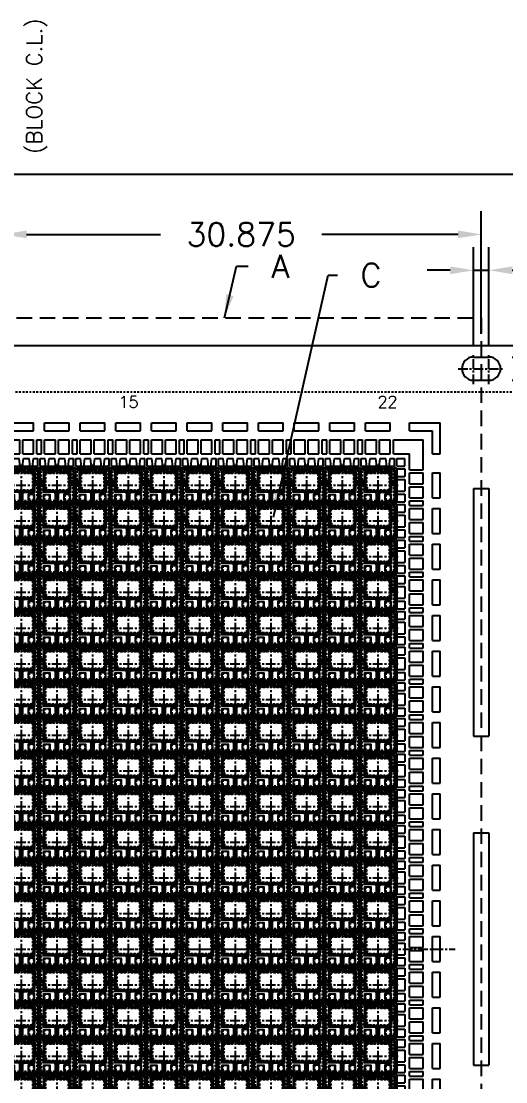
# Model space of a CAD drawing. Extents: x -723 to -440, y -65 to 49.
# Drawn here: x -669.1 to -637.8, y -19.5 to 49 of the extents above; entities that cross this region are included whole.
import ezdxf

# ---------------------------------------------------------------- set-up
doc = ezdxf.new("R2010")
doc.units = 0
doc.header["$LTSCALE"] = 0.5
for name, pattern in [('ACANSTGLM', [3, 2, -1]), ('CENTER', [2, 1.25, -0.25, 0.25, -0.25]), ('HIDDEN', [0.375, 0.25, -0.125]), ('HIDDEN2', [0.1875, 0.125, -0.0625])]:
    doc.linetypes.add(name, pattern=pattern)
for name, color, linetype in [('B', 5, 'Continuous'), ('C', 1, 'CENTER'), ('C-L', 6, 'HIDDEN'), ('DIM', 7, 'Continuous'), ('H', 4, 'HIDDEN'), ('hatch', 7, 'CENTER'), ('HATCH O-L', 7, 'HIDDEN2'), ('HITACHI', 40, 'HIDDEN'), ('NOTES', 7, 'Continuous')]:
    doc.layers.add(name, color=color, linetype=linetype)
doc.styles.get("Standard").update_dxf_attribs({"font": 'ROMANS.SHX'})
doc.dimstyles.new('DIM 1', dxfattribs={"dimtxt": 1.5, "dimasz": 1.5, "dimexe": 1.5, "dimexo": 1.5, "dimgap": 1.5, "dimtad": 0, "dimtih": 1, "dimtoh": 1, "dimdec": 4, "dimzin": 1, "dimdsep": 46, "dimtxsty": 'STANDARD', "dimcen": 1.5, "dimclrd": 256, "dimclre": 256, "dimclrt": 256, "dimadec": 0, "dimazin": 2, "dimtfac": 1, "dimtdec": 4, "dimtmove": 0, "dimatfit": 3, "dimfxl": 1, "dimarcsym": 0})

# ---------------------------------------------------------------- blocks, each defined once
blk = doc.blocks.new('2X2_3L QFN')
at = {"layer": 'hatch'}
h = blk.add_hatch(dxfattribs=at)
h.set_pattern_fill('ANSI31', color=256, scale=0.02)
h.paths.add_polyline_path([(-1, 0.275, -0.414214), (-1.075, 0.35), (-1.075, 0.952), (-1.152, 0.952), (-1.152, -0.952), (-1.075, -0.952), (-1.075, 0.05, -0.414214), (-1, 0.125)])
h.paths.add_polyline_path([(1.152, 0.952), (1.075, 0.952), (1.075, 0.352, -0.414214), (1, 0.277), (1, 0.125, -0.414214), (1.075, 0.05), (1.075, -0.952), (1.152, -0.952)])
h = blk.add_hatch(dxfattribs=at)
h.set_pattern_fill('ANSI31', color=256, scale=0.02)
h.paths.add_polyline_path([(0.2, -0.45), (0.875, -0.45), (0.875, 0.05, -0.414214), (0.95, 0.125), (1, 0.125), (1, 0.277), (0.95, 0.277, -0.414214), (0.875, 0.352), (0.875, 0.382), (0.875, 0.9), (0.175, 0.9, -0.414214), (0.1, 0.975), (0.1, 0.95), (0.1, 0.926, 0.317837), (0.15, 0.855), (0.15, 0.755), (0.75, 0.755), (0.75, -0.295), (-0.55, -0.295), (-0.75, -0.095), (-0.75, 0.755), (-0.15, 0.755), (-0.15, 0.855, 0.317837), (-0.1, 0.926), (-0.1, 0.95), (-0.1, 0.975, -0.414214), (-0.175, 0.9), (-0.875, 0.9), (-0.875, 0.35, -0.414214), (-0.95, 0.275), (-1, 0.275), (-1, 0.125), (-0.95, 0.125, -0.414214), (-0.875, 0.05), (-0.875, -0.45), (-0.2, -0.45, -0.414214), (-0.1, -0.55), (-0.1, -0.94, -0.236068), (-0.07, -1), (0.07, -1, -0.236068), (0.1, -0.94), (0.1, -0.55, -0.414214)])
h = blk.add_hatch(dxfattribs=at)
h.set_pattern_fill('ANSI31', color=256, scale=0.02)
h.paths.add_polyline_path([(0.175, 1.075), (0.952, 1.075), (0.952, 1.152), (-0.952, 1.152), (-0.952, 1.075), (-0.175, 1.075)])
h = blk.add_hatch(dxfattribs=at)
h.set_pattern_fill('ANSI31', color=256, scale=0.02)
h.paths.add_polyline_path([(-0.8, -0.6), (-0.85, -0.6), (-0.85, -0.925), (-0.825, -0.925, -0.085164), (-0.8, -0.929)])
h.paths.add_polyline_path([(-0.45, -0.6), (-0.5, -0.6), (-0.5, -0.929, -0.085164), (-0.475, -0.925), (-0.45, -0.925)])
h.paths.add_polyline_path([(0.5, -0.6), (0.45, -0.6), (0.45, -0.925), (0.475, -0.925, -0.085164), (0.5, -0.929)])
h.paths.add_polyline_path([(0.85, -0.6), (0.8, -0.6), (0.8, -0.929, -0.085164), (0.825, -0.925), (0.85, -0.925)])
h = blk.add_hatch(dxfattribs=at)
h.set_pattern_fill('ANSI31', color=256, scale=0.02)
h.paths.add_polyline_path([(0.07, -1), (-0.07, -1, -0.40487), (-0.143, -1.075), (0.143, -1.075, -0.40487)])
h.paths.add_polyline_path([(0.952, -1.075), (0.75, -1.075), (0.55, -1.075), (0.55, -1.075), (0.145, -1.075, -0.008002), (0.143, -1.075), (-0.143, -1.075, -0.008002), (-0.145, -1.075), (-0.55, -1.075), (-0.75, -1.075), (-0.75, -1.075), (-0.952, -1.075), (-0.952, -1.152), (0.952, -1.152)])
at = {"layer": 'B'}
blk.add_line((0.45, -0.925), (0.475, -0.925), dxfattribs=at)
for points in [[(-0.175, 0.9), (-0.875, 0.9), (-0.875, 0.35, -0.414214), (-0.95, 0.275), (-1, 0.275, -0.414214), (-1.075, 0.35), (-1.075, 1.075), (-0.175, 1.075, -0.414214), (-0.1, 1), (-0.1, 0.975, -0.414214)], [(1, 0.277, 0.414214), (1.075, 0.352), (1.075, 1.075), (0.175, 1.075, 0.414214), (0.1, 1), (0.1, 0.975, 0.414214), (0.175, 0.9), (0.875, 0.9), (0.875, 0.382), (0.875, 0.352, 0.414214), (0.95, 0.277)], [(-0.1, -0.55, 0.414214), (-0.2, -0.45), (-0.875, -0.45), (-0.875, 0.05, 0.414214), (-0.95, 0.125), (-1, 0.125, 0.414214), (-1.075, 0.05), (-1.075, -1.075), (-0.75, -1.075), (-0.75, -1, 0.414214), (-0.825, -0.925), (-0.85, -0.925), (-0.85, -0.6), (-0.45, -0.6), (-0.45, -0.925), (-0.475, -0.925, 0.414214), (-0.55, -1), (-0.55, -1.075), (-0.145, -1.075, 0.720759), (-0.1, -0.94)], [(0.1, -0.94), (0.1, -0.55, -0.414214), (0.2, -0.45), (0.875, -0.45), (0.875, 0.05, -0.414214), (0.95, 0.125), (1, 0.125, -0.414214), (1.075, 0.05), (1.075, -1.075), (0.75, -1.075), (0.75, -1, -0.414214), (0.825, -0.925), (0.85, -0.925), (0.85, -0.6), (0.45, -0.6), (0.45, -0.925), (0.475, -0.925, -0.414214), (0.55, -1), (0.55, -1.075), (0.145, -1.075, -0.720759)]]:
    blk.add_lwpolyline(points, format="xyb", close=True, dxfattribs=at)
at = {"layer": 'C'}
for p, q in [((0, 1.339), (0, -1.36)), ((-1.323, 0), (1.397, 0))]:
    blk.add_line(p, q, dxfattribs=at)
at = {"layer": 'C-L'}
blk.add_line((1, 1), (-1, 1), dxfattribs=at)
blk.add_lwpolyline([(-1, 1), (1, 1), (1, -1), (-1, -1)], close=True, dxfattribs=at)
at = {"layer": 'H'}
for p, q in [((-1.075, 0.952), (-1.152, 0.952)), ((-0.952, 1.075), (-0.952, 1.152)), ((-0.175, 1.075), (0.175, 1.075)), ((-0.15, 0.855), (-0.15, 0.855)), ((-0.1, 0.95), (-0.1, 0.975)), ((0.1, 0.95), (0.1, 0.975)), ((0.15, 0.855), (0.15, 0.855)), ((0.952, 1.075), (0.952, 1.152)), ((1.075, 0.952), (1.152, 0.952)), ((-0.8, -0.6), (-0.8, -0.929)), ((-0.5, -0.6), (-0.5, -0.929)), ((0.5, -0.6), (0.5, -0.929)), ((0.8, -0.6), (0.8, -0.929)), ((-1.075, -0.952), (-1.152, -0.952)), ((-0.952, -1.075), (-0.952, -1.152)), ((-0.75, -1.075), (-0.55, -1.075)), ((0.55, -1.075), (0.75, -1.075)), ((0.952, -1.075), (0.952, -1.152)), ((1.075, -0.952), (1.152, -0.952))]:
    blk.add_line(p, q, dxfattribs=at)
blk.add_lwpolyline([(-0.1, 0.95), (-0.1, 0.926, -0.317837), (-0.15, 0.855), (-0.15, 0.755), (-0.75, 0.755), (-0.75, -0.095), (-0.55, -0.295), (0.75, -0.295), (0.75, 0.755), (0.15, 0.755), (0.15, 0.855, -0.317837), (0.1, 0.926), (0.1, 0.95)], format="xyb", dxfattribs=at)
at = {"layer": 'HATCH O-L'}
blk.add_lwpolyline([(-1.152, -1.152), (-1.152, 1.152), (1.152, 1.152), (1.152, -1.152)], close=True, dxfattribs=at)
blk = doc.blocks.new('H-SUPPORT')
at = {"layer": 'hatch'}
h = blk.add_hatch(dxfattribs=at)
h.set_pattern_fill('ANSI31', color=256, scale=0.02)
h.set_pattern_definition([(45, (536.18558, 348.402293), (-0.0449012806, 0.0449012806), [])])
h.paths.add_polyline_path([(1.752, 2.377), (-0.152, 2.377), (-0.152, 2.3), (1.752, 2.3)])
at = {"layer": 'B'}
for p, q in [((-0.275, 2.3), (0.05, 2.3)), ((-0.275, 2.3), (-0.275, 1.8)), ((0.05, 2.15), (0.009, 1.8)), ((0.05, 2.3), (0.05, 2.15)), ((0.25, 2.3), (0.7, 2.3)), ((0.25, 2.3), (0.25, 2.15)), ((0.25, 2.15), (0.291, 1.8)), ((0.7, 2.15), (0.659, 1.8)), ((0.7, 2.3), (0.7, 2.15)), ((0.9, 2.3), (1.35, 2.3)), ((0.9, 2.3), (0.9, 2.15)), ((0.9, 2.15), (0.941, 1.8)), ((1.35, 2.15), (1.309, 1.8)), ((1.35, 2.3), (1.35, 2.15)), ((1.55, 2.3), (1.875, 2.3)), ((1.55, 2.3), (1.55, 2.15)), ((1.55, 2.15), (1.591, 1.8)), ((1.875, 2.3), (1.875, 1.8)), ((-0.352, 1.5), (-0.2, 1.5)), ((-0.275, 1.8), (0.009, 1.8)), ((-0.2, 1.5), (-0.2, 0.6)), ((0, 1.5), (0.7, 1.5)), ((0, 1.5), (0, 0.6)), ((0.291, 1.8), (0.659, 1.8)), ((0.7, 1.5), (0.7, 0.6)), ((0.9, 1.5), (1.6, 1.5)), ((0.9, 1.5), (0.9, 0.6)), ((0.941, 1.8), (1.309, 1.8)), ((1.591, 1.8), (1.875, 1.8)), ((1.6, 1.5), (1.6, 0.6)), ((1.8, 1.5), (1.8, 0.6)), ((1.8, 1.5), (1.952, 1.5)), ((-0.352, 0.6), (-0.2, 0.6)), ((0, 0.6), (0.7, 0.6)), ((0, 0), (0, -0.5)), ((0.9, 0.6), (1.6, 0.6)), ((1.8, 0.6), (1.952, 0.6)), ((0, 0), (1.6, 0)), ((0, -0.5), (1.6, -0.5)), ((1.6, 0), (1.6, -0.5))]:
    blk.add_line(p, q, dxfattribs=at)
at = {"layer": 'H'}
for p, q in [((-0.152, 2.377), (-0.152, 2.3)), ((0.05, 2.3), (0.25, 2.3)), ((0.7, 2.3), (0.9, 2.3)), ((1.35, 2.3), (1.55, 2.3)), ((1.752, 2.377), (1.752, 2.3))]:
    blk.add_line(p, q, dxfattribs=at)
blk = doc.blocks.new('V-SUPPORT')
at = {"layer": 'hatch'}
h = blk.add_hatch(dxfattribs=at)
h.set_pattern_fill('ANSI31', color=256, scale=0.02)
h.set_pattern_definition([(45, (484.95498, 344.772493), (-0.0449012806, 0.0449012806), [])])
h.paths.add_polyline_path([(-0.8, 0.8524), (-0.8774, 0.8524), (-0.8774, -1.0524), (-0.8, -1.0524)])
at = {"layer": 'B'}
for p, q in [((-0.8, 0.975), (-0.3, 0.975)), ((-0.8, 0.975), (-0.8, 0.475)), ((-0.3, 0.975), (-0.3, 0.475)), ((0, 0.9), (0, 1.0524)), ((0, 0.9), (0.9, 0.9)), ((0, 0), (0, 0.7)), ((0, 0.7), (0.9, 0.7)), ((0.9, 0.9), (0.9, 1.0524)), ((0.9, 0), (0.9, 0.7)), ((1.5, -0.9), (1.5, 0.7)), ((1.5, 0.7), (2, 0.7)), ((2, -0.9), (2, 0.7)), ((-0.8, 0.475), (-0.3, 0.475)), ((-0.8, 0.275), (-0.3, 0.275)), ((-0.8, 0.275), (-0.8, -0.475)), ((-0.3, 0.275), (-0.3, -0.475)), ((0, 0), (0.9, 0)), ((-0.8, -0.475), (-0.3, -0.475)), ((-0.8, -0.675), (-0.8, -1.175)), ((-0.8, -0.675), (-0.3, -0.675)), ((-0.3, -0.675), (-0.3, -1.175)), ((0, -0.9), (0, -0.2)), ((0, -0.2), (0.9, -0.2)), ((0.9, -0.9), (0.9, -0.2)), ((-0.8, -1.175), (-0.3, -1.175)), ((0, -0.9), (0.9, -0.9)), ((0, -1.2524), (0, -1.1)), ((0, -1.1), (0.9, -1.1)), ((0.9, -1.2524), (0.9, -1.1)), ((1.5, -0.9), (2, -0.9))]:
    blk.add_line(p, q, dxfattribs=at)
at = {"layer": 'H'}
for p, q in [((-0.8774, 0.8524), (-0.8, 0.8524)), ((-0.8, 0.475), (-0.8, 0.275)), ((-0.8, -0.475), (-0.8, -0.675)), ((-0.8774, -1.0524), (-0.8, -1.0524))]:
    blk.add_line(p, q, dxfattribs=at)
blk = doc.blocks.new('*D5')
at = {"layer": 'Defpoints', "color": 0, "transparency": 16777216}
for p in [(265.883, -761.33), (22.383, -773.897), (265.883, -773.897)]:
    blk.add_point(p, dxfattribs=at)
at = {"layer": 'DIM', "lineweight": -2, "transparency": 16777216}
for p, q in [((22.383, -772.397), (22.383, -759.83)), ((265.883, -772.397), (265.883, -759.83)), ((23.883, -761.33), (136.154, -761.33)), ((264.383, -761.33), (152.111, -761.33))]:
    blk.add_line(p, q, dxfattribs=at)
at = {"layer": 'DIM', "transparency": 16777216}
for points in [[(23.883, -761.08), (23.883, -761.58), (22.383, -761.33)], [(264.383, -761.08), (264.383, -761.58), (265.883, -761.33)]]:
    blk.add_solid(points, dxfattribs=at)
at = {"layer": 'DIM', "transparency": 16777216, "insert": (144.133, -761.33), "char_height": 1.5, "attachment_point": 5}
blk.add_mtext('243.50{\\H1.200000;±0.08}', dxfattribs=at)
blk = doc.blocks.new('*D7')
at = {"layer": 'Defpoints', "color": 0, "transparency": 16777216}
for p in [(82.633, -765.219), (82.633, -773.147), (51.758, -773.897)]:
    blk.add_point(p, dxfattribs=at)
at = {"layer": 'DIM', "lineweight": -2, "transparency": 16777216}
for p, q in [((51.758, -772.397), (51.758, -763.719)), ((82.633, -771.647), (82.633, -763.719)), ((53.258, -765.219), (61.907, -765.219)), ((81.133, -765.219), (72.336, -765.219))]:
    blk.add_line(p, q, dxfattribs=at)
at = {"layer": 'DIM', "transparency": 16777216}
for points in [[(53.258, -764.969), (53.258, -765.469), (51.758, -765.219)], [(81.133, -764.969), (81.133, -765.469), (82.633, -765.219)]]:
    blk.add_solid(points, dxfattribs=at)
at = {"layer": 'DIM', "transparency": 16777216, "insert": (67.122, -765.219), "char_height": 1.5, "attachment_point": 5}
blk.add_mtext('30.875', dxfattribs=at)
blk = doc.blocks.new('*D8')
at = {"layer": 'Defpoints', "color": 0, "transparency": 16777216}
for p in [(83.133, -767.539), (82.133, -773.897), (83.133, -773.897)]:
    blk.add_point(p, dxfattribs=at)
at = {"layer": 'DIM', "lineweight": -2, "transparency": 16777216}
for p, q in [((82.133, -772.397), (82.133, -766.039)), ((83.133, -772.397), (83.133, -766.039)), ((80.633, -767.539), (79.133, -767.539)), ((82.133, -767.539), (83.133, -767.539)), ((84.633, -767.539), (86.133, -767.539))]:
    blk.add_line(p, q, dxfattribs=at)
at = {"layer": 'DIM', "transparency": 16777216}
for points in [[(80.633, -767.289), (80.633, -767.789), (82.133, -767.539)], [(84.633, -767.289), (84.633, -767.789), (83.133, -767.539)]]:
    blk.add_solid(points, dxfattribs=at)
at = {"layer": 'DIM', "transparency": 16777216, "insert": (93.561, -767.539), "char_height": 1.5, "attachment_point": 5}
blk.add_mtext('1.000 TYP.', dxfattribs=at)
blk = doc.blocks.new('*D22')
at = {"layer": 'Defpoints', "color": 0, "transparency": 16777216}
for p in [(51.758, -773.897), (267.883, -781.647), (274.941, -781.647)]:
    blk.add_point(p, dxfattribs=at)
at = {"layer": 'DIM', "lineweight": -2, "transparency": 16777216}
blk.add_line((269.383, -781.647), (274.941, -781.647), dxfattribs=at)
at = {"layer": 'DIM', "transparency": 16777216, "insert": (279.441, -781.647), "char_height": 1.5, "attachment_point": 5}
blk.add_mtext('7.750', dxfattribs=at)
blk = doc.blocks.new('*D23')
at = {"layer": 'Defpoints', "color": 0, "transparency": 16777216}
for p in [(51.758, -773.897), (267.883, -797.647), (273.487, -797.647)]:
    blk.add_point(p, dxfattribs=at)
at = {"layer": 'DIM', "lineweight": -2, "transparency": 16777216}
blk.add_line((269.383, -797.647), (273.487, -797.647), dxfattribs=at)
at = {"layer": 'DIM', "transparency": 16777216, "insert": (278.701, -797.647), "char_height": 1.5, "attachment_point": 5}
blk.add_mtext('23.750', dxfattribs=at)
blk = doc.blocks.new('*D24')
at = {"layer": 'Defpoints', "color": 0, "transparency": 16777216}
for p in [(51.758, -773.897), (267.883, -803.897), (273.539, -803.897)]:
    blk.add_point(p, dxfattribs=at)
at = {"layer": 'DIM', "lineweight": -2, "transparency": 16777216}
blk.add_line((269.383, -803.897), (273.539, -803.897), dxfattribs=at)
at = {"layer": 'DIM', "transparency": 16777216, "insert": (278.753, -803.897), "char_height": 1.5, "attachment_point": 5}
blk.add_mtext('30.000', dxfattribs=at)
blk = doc.blocks.new('*D25')
at = {"layer": 'Defpoints', "color": 0, "transparency": 16777216}
for p in [(51.758, -773.897), (267.883, -818.897), (273.574, -818.897)]:
    blk.add_point(p, dxfattribs=at)
at = {"layer": 'DIM', "lineweight": -2, "transparency": 16777216}
blk.add_line((269.383, -818.897), (273.574, -818.897), dxfattribs=at)
at = {"layer": 'DIM', "transparency": 16777216, "insert": (278.788, -818.897), "char_height": 1.5, "attachment_point": 5}
blk.add_mtext('45.000', dxfattribs=at)
blk = doc.blocks.new('*D26')
at = {"layer": 'Defpoints', "color": 0, "transparency": 16777216}
for p in [(51.758, -773.897), (267.883, -825.147), (273.481, -825.147)]:
    blk.add_point(p, dxfattribs=at)
at = {"layer": 'DIM', "lineweight": -2, "transparency": 16777216}
blk.add_line((269.383, -825.147), (273.481, -825.147), dxfattribs=at)
at = {"layer": 'DIM', "transparency": 16777216, "insert": (278.695, -825.147), "char_height": 1.5, "attachment_point": 5}
blk.add_mtext('51.250', dxfattribs=at)
blk = doc.blocks.new('*D27')
at = {"layer": 'Defpoints', "color": 0, "transparency": 16777216}
for p in [(51.758, -773.897), (267.883, -841.147), (273.841, -841.147)]:
    blk.add_point(p, dxfattribs=at)
at = {"layer": 'DIM', "lineweight": -2, "transparency": 16777216}
blk.add_line((269.383, -841.147), (273.841, -841.147), dxfattribs=at)
at = {"layer": 'DIM', "transparency": 16777216, "insert": (279.019, -841.147), "char_height": 1.5, "attachment_point": 5}
blk.add_mtext('67.250', dxfattribs=at)
blk = doc.blocks.new('*D32')
at = {"layer": 'Defpoints', "color": 0, "transparency": 16777216}
for p in [(83.133, -773.147), (86.137, -773.147), (83.133, -774.647)]:
    blk.add_point(p, dxfattribs=at)
at = {"layer": 'DIM', "lineweight": -2, "transparency": 16777216}
for p, q in [((86.137, -771.647), (86.137, -770.147)), ((86.137, -770.147), (87.637, -770.147)), ((84.633, -773.147), (87.637, -773.147)), ((86.137, -774.647), (86.137, -773.147)), ((84.633, -774.647), (87.637, -774.647)), ((86.137, -776.147), (86.137, -777.647))]:
    blk.add_line(p, q, dxfattribs=at)
at = {"layer": 'DIM', "transparency": 16777216}
for points in [[(85.887, -771.647), (86.387, -771.647), (86.137, -773.147)], [(85.887, -776.147), (86.387, -776.147), (86.137, -774.647)]]:
    blk.add_solid(points, dxfattribs=at)
at = {"layer": 'DIM', "transparency": 16777216, "insert": (98.487, -770.147), "char_height": 1.5, "attachment_point": 5}
blk.add_mtext('\\A1;1.500{\\H1.200000;±0.025} (2X)', dxfattribs=at)

msp = doc.modelspace()

# ---------------------------------------------------------------- hatches: boundary and pattern name
at = {"layer": 'hatch'}
h = msp.add_hatch(dxfattribs=at)
h.set_pattern_fill('ANSI31', color=256, scale=0.02)
h.set_pattern_definition([(45, (-159.06384, 363.92879), (-0.0449012806, 0.0449012806), [])])
h.paths.add_polyline_path([(-644.8188, 20.0087), (-644.8962, 20.0087), (-644.8962, 18.1039), (-644.8188, 18.1039)])

# ---------------------------------------------------------------- linework, layer by layer
at = {"layer": 'B'}
for p, q in [((-703.235, 28.0939), (-455.013, 28.0939)), ((-639.874, 27.3439), (-638.874, 27.3439)), ((-639.874, 25.8439), (-638.874, 25.8439)), ((-644.0075, 23.0861), (-642.0188, 23.0861)), ((-644.0075, 22.5861), (-644.0075, 23.0861)), ((-642.0188, 21.0974), (-642.0188, 23.0861)), ((-644.8962, 21.9861), (-643.1188, 21.9861)), ((-644.0075, 22.5861), (-642.5188, 22.5861)), ((-643.1188, 20.2087), (-643.1188, 21.9861)), ((-642.5188, 21.0974), (-642.5188, 22.5861)), ((-644.8962, 21.0861), (-644.0188, 21.0861)), ((-644.8188, 20.7861), (-644.3188, 20.7861)), ((-644.8188, 20.2861), (-644.8188, 20.7861)), ((-644.3188, 20.2861), (-644.3188, 20.7861)), ((-644.0188, 20.2087), (-644.0188, 21.0861)), ((-642.5188, 21.0974), (-642.0188, 21.0974)), ((-644.8188, 20.2861), (-644.3188, 20.2861)), ((-644.8188, 20.1313), (-644.6158, 20.1313)), ((-639.874, 18.8439), (-639.874, 2.8439)), ((-639.874, 18.8439), (-638.874, 18.8439)), ((-638.874, 18.8439), (-638.874, 2.8439)), ((-639.874, 2.8439), (-638.874, 2.8439)), ((-639.874, -3.4061), (-639.874, -18.4061)), ((-639.874, -3.4061), (-638.874, -3.4061)), ((-638.874, -3.4061), (-638.874, -18.4061)), ((-639.874, -18.4061), (-638.874, -18.4061))]:
    msp.add_line(p, q, dxfattribs=at)
for centre, start, end in [((-639.874, 26.5939), 90, 270), ((-638.874, 26.5939), 270, 90)]:
    msp.add_arc(centre, 0.75, start, end, dxfattribs=at)
at = {"layer": 'C'}
for p, q in [((-639.874, 25.5939), (-639.874, 27.5939)), ((-638.874, 25.5939), (-638.874, 27.5939)), ((-640.874, 26.5939), (-638.874, 26.5939)), ((-639.874, 26.5939), (-637.874, 26.5939)), ((-699.4494, -10.9061), (-641.0486, -10.9061))]:
    msp.add_line(p, q, dxfattribs=at)
at = {"layer": 'DIM', "linetype": 'ACANSTGLM'}
msp.add_lwpolyline([(-706.9034, 29.8824), (-639.374, 29.8824), (-639.374, -52.1079), (-706.9034, -52.1079)], close=True, dxfattribs=at)
at = {"layer": 'H'}
for p, q in [((-644.8962, 20.0087), (-644.8188, 20.0087)), ((-644.8962, 20.0087), (-644.8188, 20.0087)), ((-644.8962, 18.1039), (-644.8188, 18.1039))]:
    msp.add_line(p, q, dxfattribs=at)
at = {"layer": 'HATCH O-L'}
msp.add_line((-695.4518, 20.2087), (-645.0462, 20.2087), dxfattribs=at)
at = {"layer": 'HITACHI'}
msp.add_line((-704.124, 25.0939), (-454.124, 25.0939), dxfattribs=at)

# ---------------------------------------------------------------- block references
for p in [(-669.0966, 19.0563), (-669.0966, 19.0563), (-666.7918, 19.0563), (-666.7918, 19.0563), (-664.487, 19.0563), (-664.487, 19.0563), (-662.1822, 19.0563), (-662.1822, 19.0563), (-659.8774, 19.0563), (-659.8774, 19.0563), (-657.5726, 19.0563), (-657.5726, 19.0563), (-655.2678, 19.0563), (-655.2678, 19.0563), (-652.963, 19.0563), (-652.963, 19.0563), (-650.6582, 19.0563), (-650.6582, 19.0563), (-648.3534, 19.0563), (-648.3534, 19.0563), (-646.0486, 19.0563), (-646.0486, 19.0563), (-669.0966, 16.7515), (-666.7918, 16.7515), (-664.487, 16.7515), (-662.1822, 16.7515), (-659.8774, 16.7515), (-657.5726, 16.7515), (-655.2678, 16.7515), (-652.963, 16.7515), (-650.6582, 16.7515), (-648.3534, 16.7515), (-646.0486, 16.7515), (-669.0966, 14.4467), (-666.7918, 14.4467), (-664.487, 14.4467), (-662.1822, 14.4467), (-659.8774, 14.4467), (-657.5726, 14.4467), (-655.2678, 14.4467), (-652.963, 14.4467), (-650.6582, 14.4467), (-648.3534, 14.4467), (-646.0486, 14.4467), (-669.0966, 12.1419), (-666.7918, 12.1419), (-664.487, 12.1419), (-662.1822, 12.1419), (-659.8774, 12.1419), (-657.5726, 12.1419), (-655.2678, 12.1419), (-652.963, 12.1419), (-650.6582, 12.1419), (-648.3534, 12.1419), (-646.0486, 12.1419), (-669.0966, 9.8371), (-666.7918, 9.8371), (-664.487, 9.8371), (-662.1822, 9.8371), (-659.8774, 9.8371), (-657.5726, 9.8371), (-655.2678, 9.8371), (-652.963, 9.8371), (-650.6582, 9.8371), (-648.3534, 9.8371), (-646.0486, 9.8371), (-669.0966, 7.5323), (-666.7918, 7.5323), (-664.487, 7.5323), (-662.1822, 7.5323), (-659.8774, 7.5323), (-657.5726, 7.5323), (-655.2678, 7.5323), (-652.963, 7.5323), (-650.6582, 7.5323), (-648.3534, 7.5323), (-646.0486, 7.5323), (-669.0966, 5.2275), (-666.7918, 5.2275), (-664.487, 5.2275), (-662.1822, 5.2275), (-659.8774, 5.2275), (-657.5726, 5.2275), (-655.2678, 5.2275), (-652.963, 5.2275), (-650.6582, 5.2275), (-648.3534, 5.2275), (-646.0486, 5.2275), (-669.0966, 2.9227), (-666.7918, 2.9227), (-664.487, 2.9227), (-662.1822, 2.9227), (-659.8774, 2.9227), (-657.5726, 2.9227), (-655.2678, 2.9227), (-652.963, 2.9227), (-650.6582, 2.9227), (-648.3534, 2.9227), (-646.0486, 2.9227), (-669.0966, 0.6179), (-666.7918, 0.6179), (-664.487, 0.6179), (-662.1822, 0.6179), (-659.8774, 0.6179), (-657.5726, 0.6179), (-655.2678, 0.6179), (-652.963, 0.6179), (-650.6582, 0.6179), (-648.3534, 0.6179), (-646.0486, 0.6179), (-669.0966, -1.6869), (-666.7918, -1.6869), (-664.487, -1.6869), (-662.1822, -1.6869), (-659.8774, -1.6869), (-657.5726, -1.6869), (-655.2678, -1.6869), (-652.963, -1.6869), (-650.6582, -1.6869), (-648.3534, -1.6869), (-646.0486, -1.6869), (-669.0966, -3.9917), (-666.7918, -3.9917), (-664.487, -3.9917), (-662.1822, -3.9917), (-659.8774, -3.9917), (-657.5726, -3.9917), (-655.2678, -3.9917), (-652.963, -3.9917), (-650.6582, -3.9917), (-648.3534, -3.9917), (-646.0486, -3.9917), (-669.0966, -6.2965), (-666.7918, -6.2965), (-664.487, -6.2965), (-662.1822, -6.2965), (-659.8774, -6.2965), (-657.5726, -6.2965), (-655.2678, -6.2965), (-652.963, -6.2965), (-650.6582, -6.2965), (-648.3534, -6.2965), (-646.0486, -6.2965), (-669.0966, -8.6013), (-666.7918, -8.6013), (-664.487, -8.6013), (-662.1822, -8.6013), (-659.8774, -8.6013), (-657.5726, -8.6013), (-655.2678, -8.6013), (-652.963, -8.6013), (-650.6582, -8.6013), (-648.3534, -8.6013), (-646.0486, -8.6013), (-669.0966, -10.9061), (-666.7918, -10.9061), (-664.487, -10.9061), (-662.1822, -10.9061), (-659.8774, -10.9061), (-657.5726, -10.9061), (-655.2678, -10.9061), (-652.963, -10.9061), (-650.6582, -10.9061), (-648.3534, -10.9061), (-646.0486, -10.9061), (-669.0966, -13.2109), (-666.7918, -13.2109), (-664.487, -13.2109), (-662.1822, -13.2109), (-659.8774, -13.2109), (-657.5726, -13.2109), (-655.2678, -13.2109), (-652.963, -13.2109), (-650.6582, -13.2109), (-648.3534, -13.2109), (-646.0486, -13.2109), (-669.0966, -15.5157), (-666.7918, -15.5157), (-664.487, -15.5157), (-662.1822, -15.5157), (-659.8774, -15.5157), (-657.5726, -15.5157), (-655.2678, -15.5157), (-652.963, -15.5157), (-650.6582, -15.5157), (-648.3534, -15.5157), (-646.0486, -15.5157), (-669.0966, -17.8205), (-666.7918, -17.8205), (-664.487, -17.8205), (-662.1822, -17.8205), (-659.8774, -17.8205), (-657.5726, -17.8205), (-655.2678, -17.8205), (-652.963, -17.8205), (-650.6582, -17.8205), (-648.3534, -17.8205), (-646.0486, -17.8205), (-669.0966, -20.1253), (-666.7918, -20.1253), (-664.487, -20.1253), (-662.1822, -20.1253), (-659.8774, -20.1253), (-657.5726, -20.1253), (-655.2678, -20.1253), (-652.963, -20.1253), (-650.6582, -20.1253), (-648.3534, -20.1253), (-646.0486, -20.1253)]:
    msp.add_blockref('2X2_3L QFN', p)
at = {"layer": 'B'}
for p in [(-644.0188, 19.1563), (-644.0188, 16.8515), (-644.0188, 14.5467), (-644.0188, 12.2419), (-644.0188, 9.9371), (-644.0188, 7.6323), (-644.0188, 5.3275), (-644.0188, 3.0227), (-644.0188, 0.7179), (-644.0188, -1.5869), (-644.0188, -3.8917), (-644.0188, -6.1965), (-644.0188, -8.5013), (-644.0188, -10.8061), (-644.0188, -13.1109), (-644.0188, -15.4157), (-644.0188, -17.7205), (-644.0188, -20.0253)]:
    msp.add_blockref('V-SUPPORT', p, dxfattribs=at)
at = {"layer": 'HATCH O-L', "xscale": -1, "rotation": 180}
for p in [(-669.8966, 22.5861), (-667.5918, 22.5861), (-665.287, 22.5861), (-662.9822, 22.5861), (-660.6774, 22.5861), (-658.3726, 22.5861), (-656.0678, 22.5861), (-653.763, 22.5861), (-651.4582, 22.5861), (-649.1534, 22.5861), (-646.8486, 22.5861)]:
    msp.add_blockref('H-SUPPORT', p, dxfattribs=at)

# ---------------------------------------------------------------- texts
at = {"layer": 'DIM', "insert": (-668.7626, 40.4759), "char_height": 1, "attachment_point": 1, "rotation": 90}
msp.add_mtext_dynamic_manual_height_columns('(BLOCK C.L.)', width=11.021041, gutter_width=1, heights=[0], dxfattribs=at)
at = {"layer": 'DIM', "char_height": 1.5, "attachment_point": 4}
for s, insert in [('A', (-652.9241, 33.2115)), ('C', (-647.1639, 32.6369))]:
    msp.add_mtext(s, dxfattribs=dict(at, insert=insert))
at = {"layer": 'NOTES', "char_height": 0.75, "attachment_point": 1}
for s, insert in [('15', (-662.8033, 24.8243)), ('22', (-646.0735, 24.8243))]:
    msp.add_mtext_dynamic_manual_height_columns(s, width=46.888152, gutter_width=1, heights=[0], dxfattribs=dict(at, insert=insert))

# ---------------------------------------------------------------- dimensions: what is measured, and where the dimension line sits
at = {"layer": 'DIM'}
for base, p1, p2, override, picture, middle in [((-456.124, 39.1608), (-699.624, 26.5939), (-456.124, 26.5939), {"dimgap": 1.5, "dimdec": 2, "dimtol": 1, "dimlim": 0, "dimtp": 0.08, "dimtm": 0.08, "dimtfac": 0.8, "dimtdec": 2}, '*D5', (-577.874, 39.1608)), ((-639.374, 35.2712), (-670.249, 26.5939), (-639.374, 27.3439), {"dimdec": 3}, '*D7', (-654.8851, 35.2712))]:
    dim = msp.add_linear_dim(base=base, p1=p1, p2=p2, dimstyle='DIM 1', override=override, dxfattribs=at)
    dim.commit()
    dim.dimension.update_dxf_attribs({"geometry": picture, "text_midpoint": middle, "dimtype": 128, "insert": (-722.0066, 800.4904)})
dim = msp.add_linear_dim(base=(-638.874, 32.9518), p1=(-639.874, 26.5939), p2=(-638.874, 26.5939), text='<> TYP.', dimstyle='DIM 1', override={"dimdec": 3}, dxfattribs=at)
dim.commit()
dim.dimension.update_dxf_attribs({"geometry": '*D8', "text_midpoint": (-628.4455, 32.9518), "dimtype": 128, "insert": (-722.0066, 800.4904)})
dim = msp.add_linear_dim(base=(-635.8701, 27.3439), p1=(-638.874, 25.8439), p2=(-638.874, 27.3439), angle=90, text='<> (2X)', dimstyle='DIM 1', override={"dimgap": 1.5, "dimdec": 3, "dimtol": 1, "dimlim": 0, "dimtp": 0.025, "dimtm": 0.025, "dimtfac": 0.8, "dimtolj": 1}, dxfattribs=at)
dim.commit()
dim.dimension.update_dxf_attribs({"geometry": '*D32', "text_midpoint": (-623.5201, 30.3439), "insert": (-722.0066, 800.4904)})
for feature_location, offset, picture, middle in [((-454.124, 18.8439), (7.0586, 0), '*D22', (-442.5655, 18.8439)), ((-454.124, 2.8439), (5.6045, 0), '*D23', (-443.3052, 2.8439)), ((-454.124, -3.4061), (5.6563, 0), '*D24', (-443.2535, -3.4061)), ((-454.124, -18.4061), (5.6915, 0), '*D25', (-443.2182, -18.4061)), ((-454.124, -24.6561), (5.5986, 0), '*D26', (-443.3112, -24.6561)), ((-454.124, -40.6561), (5.9581, 0), '*D27', (-442.9873, -40.6561))]:
    dim = msp.add_ordinate_dim(feature_location=feature_location, offset=offset, dtype=0, origin=(-670.249, 26.5939), dimstyle='DIM 1', override={"dimdec": 3}, dxfattribs=at)
    dim.commit()
    dim.dimension.update_dxf_attribs({"geometry": picture, "text_midpoint": middle, "insert": (-722.0066, 800.4904)})

# ---------------------------------------------------------------- leaders
at = {"layer": 'DIM', "annotation_type": 0, "has_hookline": 1, "hookline_direction": 1}
for points, text_width in [([(-655.9662, 29.8824), (-655.1828, 33.2115), (-654.4241, 33.2115)], 1.1429), ([(-652.8068, 17.0009), (-649.2728, 32.6369), (-648.6639, 32.6369)], 1.0714)]:
    msp.add_leader(points, dimstyle='DIM 1', dxfattribs=dict(at, text_width=text_width))

doc.saveas('drawing.dxf')
